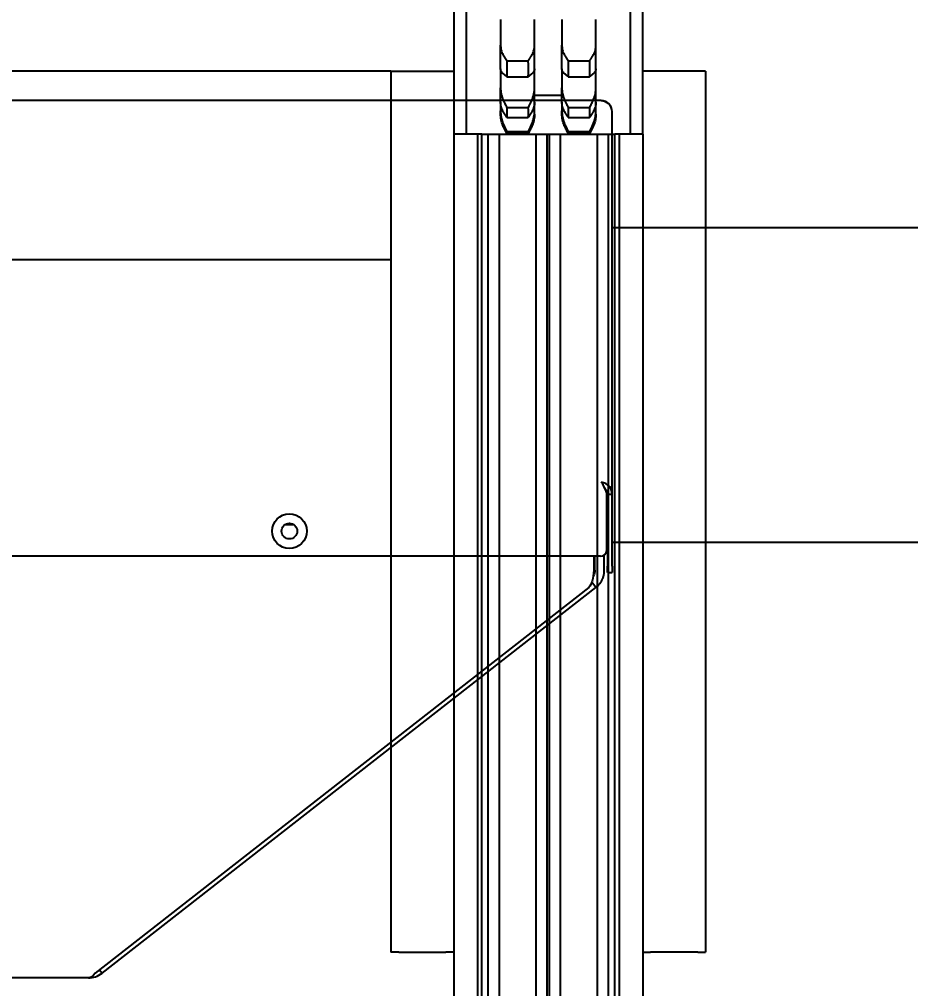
# Model space of a CAD drawing. Header units: millimetres. Extents: x -383313 to -161684, y -117025 to 99224.
# Drawn here: x -331985.6 to -331702.5, y 36301.1 to 36609.1 of the extents above; entities that cross this region are included whole.
import ezdxf

# ---------------------------------------------------------------- set-up
doc = ezdxf.new("R2010")
doc.units = ezdxf.units.MM
doc.header["$MEASUREMENT"] = 0
doc.layers.get('Defpoints').update_dxf_attribs({"color": 31})
for name, color, linetype in [('001__КОНСТРУКТИВ__размеры внутр.', 7, 'Continuous'), ('PV-10B1', 7, 'Continuous'), ('PV-3401', 7, 'Continuous'), ('Робот', 30, 'Continuous')]:
    doc.layers.add(name, color=color, linetype=linetype)
doc.styles.add('PSTUDIO', font='arial.ttf')
doc.dimstyles.new('PS_TICK', dxfattribs={"dimscale": 100, "dimtxt": 2.5, "dimasz": 1, "dimexe": 2, "dimexo": 2, "dimgap": 1, "dimtad": 1, "dimdec": 0, "dimzin": 0, "dimdsep": 46, "dimtxsty": 'PSTUDIO', "dimblk": 'ARCHTICK', "dimcen": 2, "dimdle": 1.5, "dimse1": 1, "dimse2": 1, "dimadec": 0, "dimazin": 0, "dimtfac": 1, "dimtdec": 0, "dimtix": 1, "dimtmove": 1, "dimatfit": 3, "dimldrblk": 'ARCHTICK', "dimfxl": 1, "dimtolj": 1, "dimtzin": 0, "dimarcsym": 0})

# ---------------------------------------------------------------- blocks, each defined once
blk = doc.blocks.new('_ArchTick')
at = {"color": 0, "linetype": 'ByBlock', "const_width": 0.15}
blk.add_lwpolyline([(-0.5, -0.5), (0.5, 0.5)], dxfattribs=at)
blk = doc.blocks.new('*D245')
at = {"layer": '001__КОНСТРУКТИВ__размеры внутр.', "color": 0, "lineweight": -2, "ltscale": 100, "transparency": 16777216}
for p, q in [((-333441.82, 37873.63), (-333441.82, 35438.43)), ((-328427.44, 36876.75), (-328427.44, 35438.43)), ((-333591.82, 35638.43), (-328277.44, 35638.43))]:
    blk.add_line(p, q, dxfattribs=at)
at = {"layer": 'Defpoints', "color": 0, "ltscale": 100, "transparency": 16777216}
for p in [(-333441.82, 38073.63), (-328427.44, 37076.75), (-328427.44, 35638.43)]:
    blk.add_point(p, dxfattribs=at)
at = {"layer": '001__КОНСТРУКТИВ__размеры внутр.', "color": 0, "lineweight": -2, "ltscale": 100, "transparency": 16777216, "xscale": 100, "yscale": 100, "zscale": 100, "rotation": 180}
blk.add_blockref('_ArchTick', (-333441.82, 35638.43), dxfattribs=at)
at = {"layer": '001__КОНСТРУКТИВ__размеры внутр.', "color": 0, "lineweight": -2, "ltscale": 100, "transparency": 16777216, "xscale": 100, "yscale": 100, "zscale": 100}
blk.add_blockref('_ArchTick', (-328427.44, 35638.43), dxfattribs=at)
at = {"layer": '001__КОНСТРУКТИВ__размеры внутр.', "color": 0, "ltscale": 100, "transparency": 16777216, "insert": (-330934.63, 35866.07), "char_height": 250, "attachment_point": 5, "style": 'PSTUDIO'}
blk.add_mtext('\\A1;5014', dxfattribs=at)
blk = doc.blocks.new('Робот ABB IRB660_3.15 (сверху)')
at = {"layer": 'Робот'}
blk.add_circle((0, 0), 3150, dxfattribs=at)
blk = doc.blocks.new('*U200')
at = {"layer": 'PV-3401'}
for p, q in [((-1678.6, 5902.65), (-1678.6, 5900.15)), ((-1678.6, 5902.65), (-1398.6, 5902.65)), ((-1398.6, 5900.15), (-1398.6, 5902.65)), ((-1678.6, 5900.15), (-1678.6, 5885.15)), ((-1398.6, 5900.15), (-1398.6, 5885.15)), ((-1678.6, 5885.15), (-1678.6, 5882.65)), ((-1398.6, 5882.65), (-1398.6, 5885.15)), ((-1658.6, 5882.65), (-1738.6, 5882.65)), ((-1658.6, 5882.65), (1031.4, 5882.65)), ((-1658.6, 5882.65), (-1658.6, 5875.15)), ((-1738.6, 5878.65), (-1658.6, 5878.65)), ((-1658.6, 5875.15), (-1658.6, 5873.76)), ((-1658.6, 5875.15), (1146.4, 5875.15)), ((-1658.6, 5871.75), (-1658.6, 5873.76)), ((1146.4, 5873.76), (-1658.6, 5873.76)), ((-1658.6, 5868.25), (-1658.6, 5871.75)), ((1146.4, 5871.75), (-1658.6, 5871.75)), ((-1658.6, 5856.57), (-1658.6, 5868.25)), ((1146.4, 5868.25), (-1658.6, 5868.25)), ((-1688.29, 5867.8), (-1695.06, 5867.8)), ((-1686.83, 5867.8), (-1688.29, 5867.8)), ((-1679.39, 5867.8), (-1686.83, 5867.8)), ((-1681.85, 5859), (-1681.85, 5865.8)), ((-1675.2, 5867.8), (-1679.39, 5867.8)), ((-1676.81, 5859), (-1676.81, 5865.8)), ((-1673.34, 5867.8), (-1675.2, 5867.8)), ((-1668.74, 5867.8), (-1673.34, 5867.8)), ((-1667.88, 5867.8), (-1668.74, 5867.8)), ((-1665.95, 5867.8), (-1667.88, 5867.8)), ((-1667.03, 5859), (-1667.03, 5865.8)), ((-1664.99, 5867.8), (-1665.95, 5867.8)), ((-1663.92, 5859), (-1663.92, 5865.8)), ((-1659.4, 5859), (-1659.4, 5865.8)), ((-1658.75, 5859), (-1658.75, 5865.8)), ((-1695.06, 5857), (-1688.29, 5857)), ((-1688.29, 5857), (-1686.83, 5857)), ((-1679.39, 5857), (-1686.83, 5857)), ((-1679.39, 5857), (-1675.2, 5857)), ((-1675.2, 5857), (-1673.34, 5857)), ((-1668.74, 5857), (-1673.34, 5857)), ((-1670.96, 5848.3), (-1670.96, 5857)), ((-1668.74, 5857), (-1667.88, 5857)), ((-1667.88, 5857), (-1665.95, 5857)), ((-1664.99, 5857), (-1665.95, 5857)), ((-1658.6, 5853.07), (-1658.6, 5856.57)), ((1146.4, 5856.57), (-1658.6, 5856.57)), ((-1658.6, 5852.29), (-1658.6, 5853.07)), ((1146.4, 5853.07), (-1658.6, 5853.07)), ((-1658.6, 5848.79), (-1658.6, 5852.29)), ((1146.4, 5852.29), (-1658.6, 5852.29)), ((-1688.29, 5848.3), (-1695.06, 5848.3)), ((-1686.83, 5848.3), (-1688.29, 5848.3)), ((-1679.39, 5848.3), (-1686.83, 5848.3)), ((-1675.2, 5848.3), (-1679.39, 5848.3)), ((-1673.34, 5848.3), (-1675.2, 5848.3)), ((-1668.74, 5848.3), (-1673.34, 5848.3)), ((-1667.88, 5848.3), (-1668.74, 5848.3)), ((-1665.95, 5848.3), (-1667.88, 5848.3)), ((-1664.99, 5848.3), (-1665.95, 5848.3)), ((-1658.6, 5837.11), (-1658.6, 5848.79)), ((1146.4, 5848.79), (-1658.6, 5848.79)), ((-1681.85, 5839.5), (-1681.85, 5846.3)), ((-1676.81, 5839.5), (-1676.81, 5846.3)), ((-1667.03, 5839.5), (-1667.03, 5846.3)), ((-1663.92, 5839.5), (-1663.92, 5846.3)), ((-1659.4, 5839.5), (-1659.4, 5846.3)), ((-1658.75, 5839.5), (-1658.75, 5846.3)), ((-1695.06, 5837.5), (-1688.29, 5837.5)), ((-1688.29, 5837.5), (-1686.83, 5837.5)), ((-1679.39, 5837.5), (-1686.83, 5837.5)), ((-1679.39, 5837.5), (-1675.2, 5837.5)), ((-1675.2, 5837.5), (-1673.34, 5837.5)), ((-1668.74, 5837.5), (-1673.34, 5837.5)), ((-1668.74, 5837.5), (-1667.88, 5837.5)), ((-1667.88, 5837.5), (-1665.95, 5837.5)), ((-1664.99, 5837.5), (-1665.95, 5837.5)), ((-1658.6, 5833.61), (-1658.6, 5837.11)), ((1146.4, 5837.11), (-1658.6, 5837.11)), ((-1658.6, 5831.6), (-1658.6, 5833.61)), ((1146.4, 5833.61), (-1658.6, 5833.61)), ((1146.4, 5831.6), (-1658.6, 5831.6)), ((-1658.6, 5831.6), (-1658.6, 5830.15)), ((-1658.6, 5830.15), (-1658.6, 5822.65)), ((-1658.6, 5830.15), (1146.4, 5830.15)), ((-1658.6, 5826.65), (-1738.6, 5826.65)), ((-1738.6, 5822.65), (-1658.6, 5822.65)), ((-1678.6, 5820.15), (-1678.6, 5822.65)), ((-1658.6, 5822.65), (1031.4, 5822.65)), ((-1398.6, 5822.65), (-1398.6, 5820.15)), ((-1678.6, 5805.15), (-1678.6, 5820.15)), ((-1398.6, 5805.15), (-1398.6, 5820.15)), ((-1678.6, 5802.65), (-1678.6, 5805.15)), ((-1398.6, 5805.15), (-1398.6, 5802.65)), ((-1678.6, 5802.65), (-1398.6, 5802.65)), ((-1678.6, 5802.65), (-1678.6, 5357.65)), ((-1618.6, 5802.65), (-1618.6, 5357.65))]:
    blk.add_line(p, q, dxfattribs=at)
for centre, start, end in [((-1664.99, 5858.3), 89.3599, 90), ((-1664.99, 5866.5), 270, 270.6401), ((-1664.99, 5838.8), 89.3599, 90), ((-1664.99, 5847), 270, 270.6401)]:
    blk.add_arc(centre, 9.5, start, end, dxfattribs=at)
for points, knots in [([(-1683.51, 5866.83), (-1683.65, 5866.92), (-1683.78, 5866.99), (-1684.13, 5867.18), (-1684.37, 5867.29), (-1684.85, 5867.47), (-1685.09, 5867.55), (-1685.6, 5867.68), (-1685.85, 5867.72), (-1686.35, 5867.79), (-1686.59, 5867.8), (-1686.83, 5867.8)], [10.11521, 10.11521, 10.11521, 10.11521, 10.687596, 10.687596, 11.618355, 11.618355, 12.549115, 12.549115, 13.479875, 13.479875, 14.410634, 14.410634, 14.410634, 14.410634]), ([(-1679.39, 5867.8), (-1679.27, 5867.8), (-1679.14, 5867.79), (-1678.89, 5867.72), (-1678.75, 5867.68), (-1678.49, 5867.55), (-1678.37, 5867.47), (-1678.12, 5867.29), (-1678, 5867.18), (-1677.82, 5866.99), (-1677.75, 5866.92), (-1677.67, 5866.83)], [43.585571, 43.585571, 43.585571, 43.585571, 44.51633, 44.51633, 45.44709, 45.44709, 46.37785, 46.37785, 47.308609, 47.308609, 47.880995, 47.880995, 47.880995, 47.880995]), ([(-1669.14, 5866.83), (-1669.31, 5866.92), (-1669.48, 5866.99), (-1669.93, 5867.18), (-1670.22, 5867.29), (-1670.83, 5867.47), (-1671.14, 5867.55), (-1671.78, 5867.68), (-1672.1, 5867.72), (-1672.73, 5867.79), (-1673.04, 5867.8), (-1673.34, 5867.8)], [10.11521, 10.11521, 10.11521, 10.11521, 10.687596, 10.687596, 11.618355, 11.618355, 12.549115, 12.549115, 13.479875, 13.479875, 14.410634, 14.410634, 14.410634, 14.410634]), ([(-1668.74, 5867.8), (-1668.52, 5867.8), (-1668.28, 5867.79), (-1667.8, 5867.72), (-1667.55, 5867.68), (-1667.07, 5867.55), (-1666.82, 5867.47), (-1666.36, 5867.29), (-1666.13, 5867.18), (-1665.79, 5866.99), (-1665.66, 5866.92), (-1665.53, 5866.83)], [43.585571, 43.585571, 43.585571, 43.585571, 44.51633, 44.51633, 45.44709, 45.44709, 46.37785, 46.37785, 47.308609, 47.308609, 47.880995, 47.880995, 47.880995, 47.880995]), ([(-1661.59, 5866.83), (-1661.77, 5866.92), (-1661.94, 5866.99), (-1662.41, 5867.18), (-1662.71, 5867.29), (-1663.34, 5867.47), (-1663.67, 5867.55), (-1664.33, 5867.68), (-1664.66, 5867.72), (-1665.32, 5867.79), (-1665.64, 5867.8), (-1665.95, 5867.8)], [10.11521, 10.11521, 10.11521, 10.11521, 10.687596, 10.687596, 11.618355, 11.618355, 12.549115, 12.549115, 13.479875, 13.479875, 14.410634, 14.410634, 14.410634, 14.410634]), ([(-1664.88, 5867.8), (-1664.62, 5867.8), (-1664.35, 5867.78), (-1663.76, 5867.72), (-1663.45, 5867.68), (-1662.82, 5867.55), (-1662.51, 5867.47), (-1661.9, 5867.29), (-1661.61, 5867.18), (-1661.17, 5866.99), (-1661, 5866.92), (-1660.83, 5866.83)], [43.697221, 43.697221, 43.697221, 43.697221, 44.51633, 44.51633, 45.44709, 45.44709, 46.37785, 46.37785, 47.308609, 47.308609, 47.880995, 47.880995, 47.880995, 47.880995]), ([(-1686.83, 5857), (-1686.59, 5857), (-1686.34, 5857.01), (-1685.84, 5857.08), (-1685.58, 5857.12), (-1685.07, 5857.25), (-1684.82, 5857.33), (-1684.34, 5857.52), (-1684.1, 5857.63), (-1683.76, 5857.82), (-1683.64, 5857.89), (-1683.51, 5857.97)], [43.585571, 43.585571, 43.585571, 43.585571, 44.527095, 44.527095, 45.468619, 45.468619, 46.410144, 46.410144, 47.351668, 47.351668, 47.881074, 47.881074, 47.881074, 47.881074]), ([(-1677.67, 5857.97), (-1677.74, 5857.89), (-1677.8, 5857.82), (-1677.98, 5857.63), (-1678.1, 5857.52), (-1678.35, 5857.33), (-1678.48, 5857.25), (-1678.75, 5857.12), (-1678.88, 5857.08), (-1679.14, 5857.01), (-1679.27, 5857), (-1679.39, 5857)], [10.115097, 10.115097, 10.115097, 10.115097, 10.644502, 10.644502, 11.586026, 11.586026, 12.527551, 12.527551, 13.469075, 13.469075, 14.4106, 14.4106, 14.4106, 14.4106]), ([(-1673.34, 5857), (-1673.04, 5857), (-1672.73, 5857.01), (-1672.09, 5857.08), (-1671.76, 5857.12), (-1671.12, 5857.25), (-1670.8, 5857.33), (-1670.19, 5857.52), (-1669.89, 5857.63), (-1669.45, 5857.82), (-1669.3, 5857.89), (-1669.14, 5857.97)], [43.585571, 43.585571, 43.585571, 43.585571, 44.527095, 44.527095, 45.468619, 45.468619, 46.410144, 46.410144, 47.351668, 47.351668, 47.881074, 47.881074, 47.881074, 47.881074]), ([(-1665.53, 5857.97), (-1665.65, 5857.89), (-1665.77, 5857.82), (-1666.11, 5857.63), (-1666.33, 5857.52), (-1666.8, 5857.33), (-1667.05, 5857.25), (-1667.54, 5857.12), (-1667.79, 5857.08), (-1668.27, 5857.01), (-1668.52, 5857), (-1668.74, 5857)], [10.115097, 10.115097, 10.115097, 10.115097, 10.644502, 10.644502, 11.586026, 11.586026, 12.527551, 12.527551, 13.469075, 13.469075, 14.4106, 14.4106, 14.4106, 14.4106]), ([(-1665.95, 5857), (-1665.64, 5857), (-1665.31, 5857.01), (-1664.65, 5857.08), (-1664.31, 5857.12), (-1663.64, 5857.25), (-1663.31, 5857.33), (-1662.68, 5857.52), (-1662.37, 5857.63), (-1661.92, 5857.82), (-1661.75, 5857.89), (-1661.59, 5857.97)], [43.585571, 43.585571, 43.585571, 43.585571, 44.527095, 44.527095, 45.468619, 45.468619, 46.410144, 46.410144, 47.351668, 47.351668, 47.881074, 47.881074, 47.881074, 47.881074]), ([(-1660.83, 5857.97), (-1660.99, 5857.89), (-1661.15, 5857.82), (-1661.58, 5857.63), (-1661.87, 5857.52), (-1662.48, 5857.33), (-1662.79, 5857.25), (-1663.43, 5857.12), (-1663.75, 5857.08), (-1664.34, 5857.02), (-1664.62, 5857), (-1664.88, 5857)], [10.115097, 10.115097, 10.115097, 10.115097, 10.644502, 10.644502, 11.586026, 11.586026, 12.527551, 12.527551, 13.469075, 13.469075, 14.298941, 14.298941, 14.298941, 14.298941]), ([(-1683.51, 5847.33), (-1683.64, 5847.41), (-1683.76, 5847.48), (-1684.1, 5847.67), (-1684.34, 5847.77), (-1684.82, 5847.96), (-1685.07, 5848.05), (-1685.58, 5848.18), (-1685.84, 5848.22), (-1686.34, 5848.28), (-1686.59, 5848.3), (-1686.83, 5848.3)], [10.115097, 10.115097, 10.115097, 10.115097, 10.644502, 10.644502, 11.586026, 11.586026, 12.527551, 12.527551, 13.469075, 13.469075, 14.4106, 14.4106, 14.4106, 14.4106]), ([(-1679.39, 5848.3), (-1679.27, 5848.3), (-1679.14, 5848.28), (-1678.88, 5848.22), (-1678.75, 5848.18), (-1678.48, 5848.05), (-1678.35, 5847.96), (-1678.1, 5847.77), (-1677.98, 5847.67), (-1677.8, 5847.48), (-1677.74, 5847.41), (-1677.67, 5847.33)], [43.585571, 43.585571, 43.585571, 43.585571, 44.527095, 44.527095, 45.468619, 45.468619, 46.410144, 46.410144, 47.351668, 47.351668, 47.881074, 47.881074, 47.881074, 47.881074]), ([(-1669.14, 5847.33), (-1669.3, 5847.41), (-1669.45, 5847.48), (-1669.89, 5847.67), (-1670.19, 5847.77), (-1670.8, 5847.96), (-1671.12, 5848.05), (-1671.76, 5848.18), (-1672.09, 5848.22), (-1672.73, 5848.28), (-1673.04, 5848.3), (-1673.34, 5848.3)], [10.115097, 10.115097, 10.115097, 10.115097, 10.644502, 10.644502, 11.586026, 11.586026, 12.527551, 12.527551, 13.469075, 13.469075, 14.4106, 14.4106, 14.4106, 14.4106]), ([(-1668.74, 5848.3), (-1668.52, 5848.3), (-1668.27, 5848.28), (-1667.79, 5848.22), (-1667.54, 5848.18), (-1667.05, 5848.05), (-1666.8, 5847.96), (-1666.33, 5847.77), (-1666.11, 5847.67), (-1665.77, 5847.48), (-1665.65, 5847.41), (-1665.53, 5847.33)], [43.585571, 43.585571, 43.585571, 43.585571, 44.527095, 44.527095, 45.468619, 45.468619, 46.410144, 46.410144, 47.351668, 47.351668, 47.881074, 47.881074, 47.881074, 47.881074]), ([(-1661.59, 5847.33), (-1661.75, 5847.41), (-1661.92, 5847.48), (-1662.37, 5847.67), (-1662.68, 5847.77), (-1663.31, 5847.96), (-1663.64, 5848.05), (-1664.31, 5848.18), (-1664.65, 5848.22), (-1665.31, 5848.28), (-1665.64, 5848.3), (-1665.95, 5848.3)], [10.115097, 10.115097, 10.115097, 10.115097, 10.644502, 10.644502, 11.586026, 11.586026, 12.527551, 12.527551, 13.469075, 13.469075, 14.4106, 14.4106, 14.4106, 14.4106]), ([(-1664.88, 5848.3), (-1664.62, 5848.3), (-1664.34, 5848.28), (-1663.75, 5848.22), (-1663.43, 5848.18), (-1662.79, 5848.05), (-1662.48, 5847.96), (-1661.87, 5847.77), (-1661.58, 5847.67), (-1661.15, 5847.48), (-1660.99, 5847.41), (-1660.83, 5847.33)], [43.697229, 43.697229, 43.697229, 43.697229, 44.527095, 44.527095, 45.468619, 45.468619, 46.410144, 46.410144, 47.351668, 47.351668, 47.881074, 47.881074, 47.881074, 47.881074]), ([(-1686.83, 5837.5), (-1686.59, 5837.5), (-1686.34, 5837.51), (-1685.84, 5837.58), (-1685.58, 5837.62), (-1685.07, 5837.75), (-1684.82, 5837.83), (-1684.34, 5838.02), (-1684.1, 5838.13), (-1683.76, 5838.32), (-1683.64, 5838.39), (-1683.51, 5838.47)], [43.585605, 43.585605, 43.585605, 43.585605, 44.52713, 44.52713, 45.468654, 45.468654, 46.410179, 46.410179, 47.351703, 47.351703, 47.881108, 47.881108, 47.881108, 47.881108]), ([(-1677.67, 5838.47), (-1677.74, 5838.39), (-1677.8, 5838.32), (-1677.98, 5838.13), (-1678.1, 5838.02), (-1678.35, 5837.83), (-1678.48, 5837.75), (-1678.75, 5837.62), (-1678.88, 5837.58), (-1679.14, 5837.51), (-1679.27, 5837.5), (-1679.39, 5837.5)], [10.115097, 10.115097, 10.115097, 10.115097, 10.644502, 10.644502, 11.586026, 11.586026, 12.527551, 12.527551, 13.469075, 13.469075, 14.4106, 14.4106, 14.4106, 14.4106]), ([(-1673.34, 5837.5), (-1673.04, 5837.5), (-1672.73, 5837.51), (-1672.09, 5837.58), (-1671.76, 5837.62), (-1671.12, 5837.75), (-1670.8, 5837.83), (-1670.19, 5838.02), (-1669.89, 5838.13), (-1669.45, 5838.32), (-1669.3, 5838.39), (-1669.14, 5838.47)], [43.585605, 43.585605, 43.585605, 43.585605, 44.52713, 44.52713, 45.468654, 45.468654, 46.410179, 46.410179, 47.351703, 47.351703, 47.881108, 47.881108, 47.881108, 47.881108]), ([(-1665.53, 5838.47), (-1665.65, 5838.39), (-1665.77, 5838.32), (-1666.11, 5838.13), (-1666.33, 5838.02), (-1666.8, 5837.83), (-1667.05, 5837.75), (-1667.54, 5837.62), (-1667.79, 5837.58), (-1668.27, 5837.51), (-1668.52, 5837.5), (-1668.74, 5837.5)], [10.115097, 10.115097, 10.115097, 10.115097, 10.644502, 10.644502, 11.586026, 11.586026, 12.527551, 12.527551, 13.469075, 13.469075, 14.4106, 14.4106, 14.4106, 14.4106]), ([(-1665.95, 5837.5), (-1665.64, 5837.5), (-1665.31, 5837.51), (-1664.65, 5837.58), (-1664.31, 5837.62), (-1663.64, 5837.75), (-1663.31, 5837.83), (-1662.68, 5838.02), (-1662.37, 5838.13), (-1661.92, 5838.32), (-1661.75, 5838.39), (-1661.59, 5838.47)], [43.585605, 43.585605, 43.585605, 43.585605, 44.52713, 44.52713, 45.468654, 45.468654, 46.410179, 46.410179, 47.351703, 47.351703, 47.881108, 47.881108, 47.881108, 47.881108]), ([(-1660.83, 5838.47), (-1660.99, 5838.39), (-1661.15, 5838.32), (-1661.58, 5838.13), (-1661.87, 5838.02), (-1662.48, 5837.83), (-1662.79, 5837.75), (-1663.43, 5837.62), (-1663.75, 5837.58), (-1664.34, 5837.52), (-1664.62, 5837.5), (-1664.88, 5837.5)], [10.115097, 10.115097, 10.115097, 10.115097, 10.644502, 10.644502, 11.586026, 11.586026, 12.527551, 12.527551, 13.469075, 13.469075, 14.298941, 14.298941, 14.298941, 14.298941])]:
    blk.add_open_spline(points, degree=3, knots=knots, dxfattribs=at)
for points, weights in [([(-1681.85, 5865.8), (-1682.7, 5866.33), (-1683.51, 5866.83)], [1, 1.00025461958, 1]), ([(-1676.81, 5865.8), (-1679.33, 5865.89), (-1681.85, 5865.8)], [1, 1.00194841845, 1]), ([(-1677.67, 5866.83), (-1677.25, 5866.33), (-1676.81, 5865.8)], [1, 1.00025461956, 1]), ([(-1667.03, 5865.8), (-1668.1, 5866.33), (-1669.14, 5866.83)], [1, 1.00025461957, 1]), ([(-1663.92, 5865.8), (-1665.47, 5865.89), (-1667.03, 5865.8)], [1, 1.00194841845, 1]), ([(-1665.53, 5866.83), (-1664.74, 5866.33), (-1663.92, 5865.8)], [1, 1.00025461954, 1]), ([(-1659.4, 5865.8), (-1660.52, 5866.33), (-1661.59, 5866.83)], [1, 1.00025461957, 1]), ([(-1660.83, 5866.83), (-1659.81, 5866.33), (-1658.75, 5865.8)], [1, 1.00025461957, 1]), ([(-1658.75, 5865.8), (-1659.07, 5865.89), (-1659.4, 5865.8)], [1, 1.00194841845, 1]), ([(-1683.51, 5857.97), (-1682.7, 5858.47), (-1681.85, 5859)], [1, 1.00025461957, 1]), ([(-1681.85, 5859), (-1679.33, 5858.9), (-1676.81, 5859)], [1, 1.00194841845, 1]), ([(-1676.81, 5859), (-1677.25, 5858.47), (-1677.67, 5857.97)], [1, 1.00025461955, 1]), ([(-1669.14, 5857.97), (-1668.1, 5858.47), (-1667.03, 5859)], [1, 1.00025461957, 1]), ([(-1667.03, 5859), (-1665.47, 5858.9), (-1663.92, 5859)], [1, 1.00194841845, 1]), ([(-1663.92, 5859), (-1664.74, 5858.47), (-1665.53, 5857.97)], [1, 1.00025461956, 1]), ([(-1661.59, 5857.97), (-1660.52, 5858.47), (-1659.4, 5859)], [1, 1.00025461957, 1]), ([(-1658.75, 5859), (-1659.81, 5858.47), (-1660.83, 5857.97)], [1, 1.00025461957, 1]), ([(-1659.4, 5859), (-1659.07, 5858.9), (-1658.75, 5859)], [1, 1.00194841845, 1]), ([(-1681.85, 5846.3), (-1682.7, 5846.83), (-1683.51, 5847.33)], [1, 1.00025461956, 1]), ([(-1677.67, 5847.33), (-1677.25, 5846.83), (-1676.81, 5846.3)], [1, 1.00025461956, 1]), ([(-1667.03, 5846.3), (-1668.1, 5846.83), (-1669.14, 5847.33)], [1, 1.00025461954, 1]), ([(-1665.53, 5847.33), (-1664.74, 5846.83), (-1663.92, 5846.3)], [1, 1.00025461957, 1]), ([(-1659.4, 5846.3), (-1660.52, 5846.83), (-1661.59, 5847.33)], [1, 1.00025461953, 1]), ([(-1660.83, 5847.33), (-1659.81, 5846.83), (-1658.75, 5846.3)], [1, 1.00025461955, 1]), ([(-1676.81, 5846.3), (-1679.33, 5846.39), (-1681.85, 5846.3)], [1, 1.00194841845, 1]), ([(-1663.92, 5846.3), (-1665.47, 5846.39), (-1667.03, 5846.3)], [1, 1.00194841845, 1]), ([(-1658.75, 5846.3), (-1659.07, 5846.39), (-1659.4, 5846.3)], [1, 1.00194841845, 1]), ([(-1683.51, 5838.47), (-1682.7, 5838.97), (-1681.85, 5839.5)], [1, 1.00025461956, 1]), ([(-1681.85, 5839.5), (-1679.33, 5839.4), (-1676.81, 5839.5)], [1, 1.00194841845, 1]), ([(-1676.81, 5839.5), (-1677.25, 5838.97), (-1677.67, 5838.47)], [1, 1.00025461955, 1]), ([(-1669.14, 5838.47), (-1668.1, 5838.97), (-1667.03, 5839.5)], [1, 1.00025461956, 1]), ([(-1667.03, 5839.5), (-1665.47, 5839.4), (-1663.92, 5839.5)], [1, 1.00194841845, 1]), ([(-1663.92, 5839.5), (-1664.74, 5838.97), (-1665.53, 5838.47)], [1, 1.00025461955, 1]), ([(-1661.59, 5838.47), (-1660.52, 5838.97), (-1659.4, 5839.5)], [1, 1.00025461958, 1]), ([(-1658.75, 5839.5), (-1659.81, 5838.97), (-1660.83, 5838.47)], [1, 1.00025461957, 1]), ([(-1659.4, 5839.5), (-1659.07, 5839.4), (-1658.75, 5839.5)], [1, 1.00194841845, 1])]:
    blk.add_rational_spline(points, weights, degree=2, dxfattribs=at)
blk = doc.blocks.new('A$C4af2c1f4')
at = {"layer": 'PV-10B1'}
for p, q in [((1190.94, 700.33), (-4, 700.33)), ((1190.94, 700.33), (1190.94, 700.26)), ((1190.94, 700.25), (1190.94, 700.26)), ((1194.44, 696.82), (1194.44, 696.83)), ((1194.44, 575.24), (1194.44, 696.82)), ((1194.44, 660), (1327.61, 660)), ((1192.73, 557.5), (1192.73, 575.6)), ((1192.94, 575.24), (1194.44, 575.24)), ((1192.94, 575.24), (1192.94, 552.33)), ((1194.44, 552.33), (1194.44, 575.24)), ((1093.44, 565.5), (1090.44, 565.5)), ((1192.73, 560), (1192.94, 560)), ((1194.44, 560), (1327.61, 560)), ((1190.73, 555.5), (-4, 555.5)), ((1188.62, 555.5), (1188.62, 551.06)), ((1188.97, 551.06), (1188.97, 555.5)), ((1191.97, 551.06), (1191.97, 555.93)), ((1192.94, 550.33), (1192.94, 552.33)), ((1194.44, 552.33), (1194.44, 550.33)), ((1192.94, 550.33), (1194.44, 550.33)), ((1187.08, 545.55), (1030.21, 422.98)), ((1032.41, 422.98), (1189.28, 545.55)), ((1189.28, 545.55), (1187.97, 547.23)), ((1031.58, 424.05), (1032.41, 422.98)), ((1028.1, 421.5), (0, 421.5))]:
    blk.add_line(p, q, dxfattribs=at)
for radius in [5.5, 2.5]:
    blk.add_circle((1091.94, 563.5), radius, dxfattribs=at)
for centre, radius, start, end in [((1190.94, 696.83), 3.5, 0, 90), ((1190.73, 557.5), 2, 270, 0)]:
    blk.add_arc(centre, radius, start, end, dxfattribs=at)
for centre, major_axis, ratio, start_param, end_param in [((1190.94, 696.82), (3.5, 0), 0.979925, 0, 1.570796), ((1186.79, 550.74), (-1.06, -5.93), 0.855928, 1.446537, 1.776905)]:
    blk.add_ellipse(centre, major_axis=major_axis, ratio=ratio, start_param=start_param, end_param=end_param, dxfattribs=at)
for points, knots in [([(1192.53, 576.14), (1192.23, 576.94), (1191.7, 578.26), (1191.17, 578.91), (1190.94, 579.03)], [-0.8868433, -0.8868433, -0.8868433, -0.8868433, -0.3800757, 0, 0, 0, 0]), ([(1194.44, 575.24), (1194.44, 576.06), (1193.8, 577.98), (1191.99, 578.96), (1190.94, 579.03)], [-1, -1, -1, -1, -0.571429, 0, 0, 0, 0]), ([(1192.21, 576.96), (1192.26, 576.91), (1192.31, 576.86), (1192.54, 576.59), (1192.69, 576.35), (1192.89, 575.81), (1192.94, 575.52), (1192.94, 575.24)], [-0.2050687, -0.2050687, -0.2050687, -0.2050687, -0.1822225, -0.1822225, -0.0912304, -0.0912304, 0, 0, 0, 0]), ([(1188.62, 551.06), (1188.62, 549.85), (1188.3, 547.74), (1187.49, 546.11), (1187.08, 545.55)], [-3.1415927, -3.1415927, -3.1415927, -3.1415927, -2.6229805, -2.2340214, -2.2340214, -2.2340214, -2.2340214]), ([(1188.97, 551.06), (1188.97, 550.76), (1188.94, 550.45), (1188.8, 549.86), (1188.7, 549.57), (1188.53, 549.24), (1188.5, 549.17), (1188.46, 549.1)], [-0.4044408, -0.4044408, -0.4044408, -0.4044408, -0.3117402, -0.3117402, -0.2149436, -0.2149436, -0.1886325, -0.1886325, -0.1886325, -0.1886325]), ([(1189.28, 545.55), (1190.24, 546.29), (1191.14, 547.49), (1191.62, 548.87), (1191.69, 549.1)], [2.2340214, 2.2340214, 2.2340214, 2.2340214, 2.7526336, 2.8576319, 2.8576319, 2.8576319, 2.8576319])]:
    blk.add_open_spline(points, degree=3, knots=knots, dxfattribs=at)
for points in [[(1192.73, 575.6), (1192.66, 575.78), (1192.6, 575.96), (1192.53, 576.14)], [(1028.1, 421.5), (1029.65, 421.5), (1031.19, 422.03), (1032.41, 422.98)], [(1030.21, 422.98), (1029.51, 422.03), (1028.8, 421.5), (1028.1, 421.5)]]:
    blk.add_open_spline(points, degree=3, dxfattribs=at)

msp = doc.modelspace()

# ---------------------------------------------------------------- block references
at = {"ltscale": 100}
msp.add_blockref('A$C4af2c1f4', (-332991.74767, 35882.97231), dxfattribs=at)
at = {"layer": 'PV-3401', "rotation": 270}
msp.add_blockref('*U200', (-337670.22725, 34914.05004), dxfattribs=at)
at = {"layer": 'Робот', "rotation": 180}
msp.add_blockref('Робот ABB IRB660_3.15 (сверху)', (-328754.07698, 33964.72651), dxfattribs=at)

# ---------------------------------------------------------------- dimensions: what is measured, and where the dimension line sits
at = {"layer": '001__КОНСТРУКТИВ__размеры внутр.', "ltscale": 100}
dim = msp.add_linear_dim(base=(-328427.44202, 35638.42958), p1=(-333441.82159, 38073.62614), p2=(-328427.44202, 37076.75198), dimstyle='PS_TICK', override={"dimse1": 0, "dimse2": 0}, dxfattribs=at)
dim.commit()
dim.dimension.update_dxf_attribs({"geometry": '*D245', "text_midpoint": (-330934.63181, 35866.07282)})

doc.saveas('drawing.dxf')
